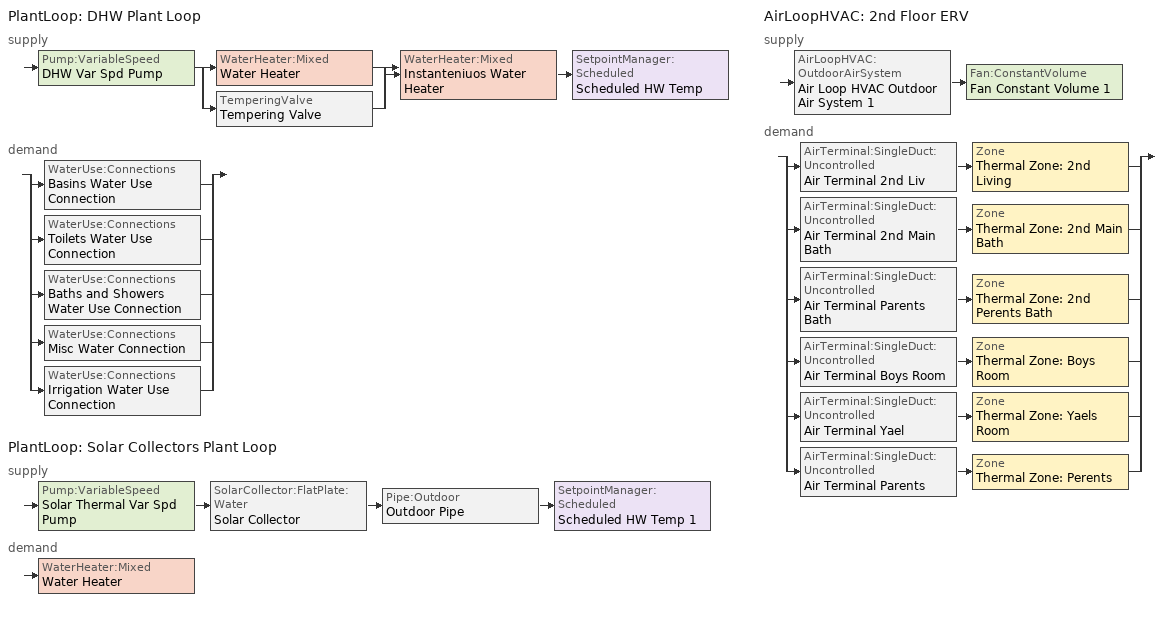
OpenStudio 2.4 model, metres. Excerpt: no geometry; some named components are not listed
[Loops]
PlantLoop 'DHW Plant Loop'
 supply: Pump:VariableSpeed 'DHW Var Spd Pump' > split
  | WaterHeater:Mixed 'Water Heater'
  | TemperingValve 'Tempering Valve'
  join > WaterHeater:Mixed 'Instanteniuos Water Heater' > SetpointManager:Scheduled 'Scheduled HW Temp'
 demand: split
  | WaterUse:Connections 'Basins Water Use Connection'
  | WaterUse:Connections 'Toilets Water Use Connection'
  | WaterUse:Connections 'Baths and Showers Water Use Connection'
  | WaterUse:Connections 'Misc Water Connection'
  | WaterUse:Connections 'Irrigation Water Use Connection'
PlantLoop 'Solar Collectors Plant Loop'
 supply: Pump:VariableSpeed 'Solar Thermal Var Spd Pump' > SolarCollector:FlatPlate:Water 'Solar Collector' > Pipe:Outdoor 'Outdoor Pipe' > SetpointManager:Scheduled 'Scheduled HW Temp 1'
 demand: WaterHeater:Mixed 'Water Heater'
AirLoopHVAC '2nd Floor ERV'
 supply: AirLoopHVAC:OutdoorAirSystem 'Air Loop HVAC Outdoor Air System 1' > Fan:ConstantVolume 'Fan Constant Volume 1'
 demand: split
  | AirTerminal:SingleDuct:Uncontrolled 'Air Terminal 2nd Liv' > Zone 'Thermal Zone: 2nd Living'
  | AirTerminal:SingleDuct:Uncontrolled 'Air Terminal 2nd Main Bath' > Zone 'Thermal Zone: 2nd Main Bath'
  | AirTerminal:SingleDuct:Uncontrolled 'Air Terminal Parents Bath' > Zone 'Thermal Zone: 2nd Perents Bath'
  | AirTerminal:SingleDuct:Uncontrolled 'Air Terminal Boys Room' > Zone 'Thermal Zone: Boys Room'
  | AirTerminal:SingleDuct:Uncontrolled 'Air Terminal Yael' > Zone 'Thermal Zone: Yaels Room'
  | AirTerminal:SingleDuct:Uncontrolled 'Air Terminal Parents' > Zone 'Thermal Zone: Perents'
[Material]
Pipe Steel: Roughness=Smooth; Thickness {m}=0.003; Conductivity {W/m-K}=45.31; Density {kg/m3}=7833; Specific Heat {J/kg-K}=500; Thermal Absorptance=0.9; Solar Absorptance=0.5; Visible Absorptance=0.5
[Construction]
Pipe Construction: Pipe Steel
[Sizing:Zone] Zone Cooling Design Supply Air Temperature Input Method=SupplyAirTemperature; Zone Cooling Design Supply Air Temperature {C}=14; Zone Cooling Design Supply Air Temperature Difference {deltaC}=11.11; Zone Heating Design Supply Air Temperature Input Method=SupplyAirTemperature; Zone Heating Design Supply Air Temperature {C}=40; Zone Heating Design Supply Air Temperature Difference {deltaC}=11.11; Zone Cooling Design Supply Air Humidity Ratio {kg-H2O/kg-air}=0.0085; Zone Heating Design Supply Air Humidity Ratio {kg-H2O/kg-air}=0.008; Cooling Design Air Flow Method=DesignDay; Heating Design Air Flow Method=DesignDay; Account for Dedicated Outdoor Air System=No; Dedicated Outdoor Air System Control Strategy=NeutralSupplyAir; Dedicated Outdoor Air Low Setpoint Temperature for Design {C}=autosize; Dedicated Outdoor Air High Setpoint Temperature for Design {C}=autosize
Thermal Zone: Perents; Thermal Zone: Base Child Room; Thermal Zone: Base Mamad; Thermal Zone: Base Utility; Thermal Zone: 2nd Perents Bath; Thermal Zone: Entrance Living; Thermal Zone: 2nd Main Bath; Thermal Zone: Yaels Room; Thermal Zone: Entrance Restroom; Thermal Zone: Base Bath; Thermal Zone: 2nd Living; Thermal Zone: Base Living; Thermal Zone: Boys Room; Thermal Zone: Kitchen
[Zone equipment]
Thermal Zone: Perents: Air Terminal Parents
Thermal Zone: 2nd Perents Bath: Air Terminal Parents Bath
Thermal Zone: 2nd Main Bath: Air Terminal 2nd Main Bath
Thermal Zone: Yaels Room: Air Terminal Yael
Thermal Zone: 2nd Living: Air Terminal 2nd Liv
Thermal Zone: Boys Room: Air Terminal Boys Room
[People:Definition]
Base Bath: Number of People Calculation Method=People; Number of People {people}=1; Fraction Radiant=0.3
[ElectricLoadCenter:Distribution]
Electric Load Center Distribution 1: Inverter=Electric Load Center Inverter Simple 1
[ElectricLoadCenter:Inverter:Simple]
Electric Load Center Inverter Simple 1: Inverter Efficiency=0.98
[PhotovoltaicPerformance:Simple] Fraction of Surface Area with Active Solar Cells=1; Conversion Efficiency Input Mode=Fixed; Value for Cell Efficiency if Fixed=0.2
Photovoltaic Performance Simple 1; Photovoltaic Performance Simple 2; Photovoltaic Performance Simple 3; Photovoltaic Performance Simple 4; Photovoltaic Performance Simple 5; Photovoltaic Performance Simple 6; Photovoltaic Performance Simple 7; Photovoltaic Performance Simple 8; Photovoltaic Performance Simple 9; Photovoltaic Performance Simple 10; Photovoltaic Performance Simple 11; Photovoltaic Performance Simple 12; Photovoltaic Performance Simple 13; Photovoltaic Performance Simple 14; Photovoltaic Performance Simple 15; Photovoltaic Performance Simple 16; Photovoltaic Performance Simple 17; Photovoltaic Performance Simple 18; Photovoltaic Performance Simple 19; Photovoltaic Performance Simple 20; Photovoltaic Performance Simple 21
[Generator:Photovoltaic]
Name | Surface | Module Performance
Generator Photovoltaic 1 | PV 19 | Photovoltaic Performance Simple 1
Generator Photovoltaic 2 | PV 10 | Photovoltaic Performance Simple 2
Generator Photovoltaic 3 | PV 18 | Photovoltaic Performance Simple 3
Generator Photovoltaic 4 | PV 11 | Photovoltaic Performance Simple 4
Generator Photovoltaic 5 | PV 21 | Photovoltaic Performance Simple 5
Generator Photovoltaic 6 | PV 5 | Photovoltaic Performance Simple 6
Generator Photovoltaic 7 | PV 1 | Photovoltaic Performance Simple 7
Generator Photovoltaic 8 | PV 6 | Photovoltaic Performance Simple 8
Generator Photovoltaic 9 | PV 8 | Photovoltaic Performance Simple 9
Generator Photovoltaic 10 | PV 14 | Photovoltaic Performance Simple 10
Generator Photovoltaic 11 | PV 4 | Photovoltaic Performance Simple 11
Generator Photovoltaic 12 | PV 3 | Photovoltaic Performance Simple 12
Generator Photovoltaic 13 | PV 13 | Photovoltaic Performance Simple 13
Generator Photovoltaic 14 | PV 17 | Photovoltaic Performance Simple 14
Generator Photovoltaic 15 | PV 9 | Photovoltaic Performance Simple 15
Generator Photovoltaic 16 | PV 7 | Photovoltaic Performance Simple 16
Generator Photovoltaic 17 | PV 15 | Photovoltaic Performance Simple 17
Generator Photovoltaic 18 | PV 2 | Photovoltaic Performance Simple 18
Generator Photovoltaic 19 | PV 12 | Photovoltaic Performance Simple 19
Generator Photovoltaic 20 | PV 16 | Photovoltaic Performance Simple 20
Generator Photovoltaic 21 | PV 20 | Photovoltaic Performance Simple 21
[WaterUse:Equipment:Definition]
Name | Peak Flow Rate {m3/s} | Target Temperature Schedule
Water Fixture Definition Bath and Shower | 0.000143 | Shower Temp
Water Fixture Definition Toilet | 0.0002 | Tap Water Temp
Water Fixture Definition Irrigation | 8.9e-005 | Tap Water Temp
Water Fixture Definition Basins | 5.9e-005 | Faucet Temp
Water Fixture Definition Dishwasher | 0.000125 | Tap Water Temp
Water Fixture Definition Cloth Washer | 0.000141 | Tap Water Temp
Water Fixture Definition Kitchen Basin | 0.0002 | Faucet Temp
Water Fixture Definition Outside hose | 0.0003 | Tap Water Temp
[WaterUse:Connections]
Name | Water Use Equipment Name 1 | Water Use Equipment Name 2 | Water Use Equipment Name 3 | Water Use Equipment Name 4 | Water Use Equipment Name 5
Toilets Water Use Connection | Main Bath Toilet | Parents Bath Toilet | Base Toilet | Entrance restroom Toilet
Baths and Showers Water Use Connection | Base Shower | Main Bath | Parent Shower
Basins Water Use Connection | Base Bath Basin | Main Bath Basin 1 | Parents Bath Basin 1 | Entrance Restroom basin | Kitchen Basin
Misc Water Connection | Cloth Washer | Dishwasher | Outside Utility Water
Irrigation Water Use Connection | Irrigation Water
[WaterUse:Equipment]
Name | Water Use Equipment Definition | Flow Rate Fraction Schedule | Space
Irrigation Water | Water Fixture Definition Irrigation | irrigation Water Demand
Outside Utility Water | Water Fixture Definition Outside hose | Not in Use for now
Base Bath Basin | Water Fixture Definition Basins | Base Bath Water Demand | Base Bath
Base Shower | Water Fixture Definition Bath and Shower | Not in Use for now | Base Bath
Entrance Restroom basin | Water Fixture Definition Basins | Restroom  Water Demand | Entrance Restroom
Kitchen Basin | Water Fixture Definition Kitchen Basin | Kitchen Basin Water Demand | Kitchen 1
Dishwasher | Water Fixture Definition Dishwasher | Dishwasher Water Demand | Kitchen 1
Main Bath Basin 1 | Water Fixture Definition Basins | Main Bath Water Demand | 2nd Main Bath
Main Bath | Water Fixture Definition Bath and Shower | Main Bath Bath Water Demand | 2nd Main Bath
Cloth Washer | Water Fixture Definition Cloth Washer | Main Cloth Washer Water Demand | 2nd Main Bath
Parents Bath Basin 1 | Water Fixture Definition Basins | Parents Bath Water Demand | 2nd Perents Bath
Parent Shower | Water Fixture Definition Bath and Shower | Parents Shower Water Demand | 2nd Perents Bath
Base Toilet | Water Fixture Definition Toilet | Base Bath Water Demand | Base Bath
Entrance restroom Toilet | Water Fixture Definition Toilet | Restroom  Water Demand | Entrance Restroom
Main Bath Toilet | Water Fixture Definition Toilet | Main Bath Water Demand | 2nd Main Bath
Parents Bath Toilet | Water Fixture Definition Toilet | Parents Bath Water Demand | 2nd Perents Bath
[PlantLoop] Glycol Concentration=0; Plant Loop Volume {m3}=Autocalculate; Load Distribution Scheme=Optimal
DHW Plant Loop; Solar Collectors Plant Loop
[Sizing:Plant] Loop Type=Heating; Design Loop Exit Temperature {C}=82; Loop Design Temperature Difference {deltaC}=11; Sizing Option=NonCoincident; Zone Timesteps in Averaging Window=1; Coincident Sizing Factor Mode=None
DHW Plant Loop; Solar Collectors Plant Loop
[SetpointManager:Scheduled] Control Variable=Temperature; Schedule=Hot Water Temperature
Scheduled HW Temp; Scheduled HW Temp 1
[WaterHeater:Mixed] Setpoint Temperature Schedule=Water Heater Setpoint Temperature; Deadband Temperature Difference {deltaC}=2; Heater Thermal Efficiency=0.8; Off Cycle Parasitic Fuel Consumption Rate {W}=20; Off Cycle Parasitic Heat Fraction to Tank=0.8; Ambient Temperature Indicator=ThermalZone; Ambient Temperature Schedule=Water Heater Ambient Temperature; Ambient Temperature Thermal Zone=Thermal Zone: Base Utility; Off Cycle Loss Coefficient to Ambient Temperature {W/K}=6; On Cycle Loss Coefficient to Ambient Temperature {W/K}=6; Use Side Effectiveness=1; Source Side Effectiveness=1; Use Side Design Flow Rate {m3/s}=autosize; Source Side Design Flow Rate {m3/s}=autosize; Indirect Water Heating Recovery Time {hr}=1.5
Name | Tank Volume {m3} | Maximum Temperature Limit {C} | Heater Control Type | Heater Maximum Capacity {W} | Heater Fuel Type | Off Cycle Parasitic Fuel Type | On Cycle Parasitic Fuel Type
Water Heater | 0.35 | 88 | Modulate | 0 | Electricity | Electricity | Electricity
Instanteniuos Water Heater | 0.006 | 82.22 | Cycle | 84500 | NaturalGas | NaturalGas | NaturalGas
[SolarCollector:FlatPlate:Water]
Solar Collector: SolarCollectorPerformance=Alternate Energy Technologies AE-32; Surface=Solar Thermal Collector; Maximum Flow Rate {m3/s}=0.001
[SolarCollectorPerformance:FlatPlate]
Alternate Energy Technologies AE-32: Gross Area {m2}=4.18; Test Fluid=Water; Test Flow Rate {m3/s}=3.88e-05; Test Correlation Type=Inlet; Coefficient 1 of Efficiency Equation=0.74; Coefficient 2 of Efficiency Equation {W/m2-K}=-4.691; Coefficient 3 of Efficiency Equation {W/m2-K2}=0; Coefficient 2 of Incident Angle Modifier=-0.1939; Coefficient 3 of Incident Angle Modifier=-0.0055
[Pump:VariableSpeed] Pump Control Type=Intermittent; Skin Loss Radiative Fraction=0.5; Design Power Sizing Method=PowerPerFlowPerPressure; Design Electric Power per Unit Flow Rate {W/(m3/s)}=348701.1; Design Shaft Power per Unit Flow Rate per Unit Head {W-s/m3-Pa}=1.28205; Design Minimum Flow Rate Fraction=0
Solar Thermal Var Spd Pump; DHW Var Spd Pump
[Pipe:Outdoor]
Outdoor Pipe: Construction=Pipe Construction; Pipe Inside Diameter {m}=0.05; Pipe Length {m}=10
[AirLoopHVAC]
2nd Floor ERV: Availability Schedule=Always On Discrete; Design Supply Air Flow Rate {m3/s}=AutoSize
[Sizing:System]
2nd Floor ERV: Type of Load to Size On=Total; Design Outdoor Air Flow Rate {m3/s}=32; Minimum System Air Flow Ratio=1; Preheat Design Temperature {C}=7; Preheat Design Humidity Ratio {kg-H2O/kg-Air}=0.008; Precool Design Temperature {C}=12.8; Precool Design Humidity Ratio {kg-H2O/kg-Air}=0.008; Central Cooling Design Supply Air Temperature {C}=12.8; Central Heating Design Supply Air Temperature {C}=40; Sizing Option=NonCoincident; 100% Outdoor Air in Cooling=Yes; 100% Outdoor Air in Heating=Yes; Central Cooling Design Supply Air Humidity Ratio {kg-H2O/kg-Air}=0.0085; Central Heating Design Supply Air Humidity Ratio {kg-H2O/kg-Air}=0.008; Cooling Design Air Flow Method=DesignDay; Cooling Design Air Flow Rate {m3/s}=0; Heating Design Air Flow Method=DesignDay; Heating Design Air Flow Rate {m3/s}=0; System Outdoor Air Method=ZoneSum; Zone Maximum Outdoor Air Fraction=1; Cooling Supply Air Flow Rate Per Floor Area {m3/s-m2}=0.00996765; Cooling Fraction of Autosized Cooling Supply Air Flow Rate=1; Cooling Supply Air Flow Rate Per Unit Cooling Capacity {m3/s-W}=3.94755e-05; Heating Supply Air Flow Rate Per Floor Area {m3/s-m2}=0.00996765; Heating Fraction of Autosized Heating Supply Air Flow Rate=1; Heating Fraction of Autosized Cooling Supply Air Flow Rate=1; Heating Supply Air Flow Rate Per Unit Heating Capacity {m3/s-W}=3.15882e-05; Cooling Design Capacity Method=CoolingDesignCapacity; Cooling Design Capacity {W}=autosize; Cooling Design Capacity Per Floor Area {W/m2}=234.7; Fraction of Autosized Cooling Design Capacity=1; Heating Design Capacity Method=HeatingDesignCapacity; Heating Design Capacity {W}=autosize; Heating Design Capacity Per Floor Area {W/m2}=157; Fraction of Autosized Heating Design Capacity=1; Central Cooling Capacity Control Method=OnOff
[Fan:ConstantVolume]
Fan Constant Volume 1: Availability Schedule=Always On Discrete; Pressure Rise {Pa}=500; Maximum Flow Rate {m3/s}=AutoSize
[Controller:OutdoorAir]
Controller Outdoor Air 1: Minimum Outdoor Air Flow Rate {m3/s}=0; Maximum Outdoor Air Flow Rate {m3/s}=Autosize; Economizer Control Type=NoEconomizer; Economizer Control Action Type=ModulateFlow; Economizer Maximum Limit Dry-Bulb Temperature {C}=28; Economizer Maximum Limit Enthalpy {J/kg}=64000; Economizer Minimum Limit Dry-Bulb Temperature {C}=-100; Lockout Type=NoLockout; Minimum Limit Type=FixedMinimum; Controller Mechanical Ventilation=Controller Mechanical Ventilation 1; High Humidity Control=No; Heat Recovery Bypass Control Type=BypassWhenWithinEconomizerLimits
[Controller:MechanicalVentilation]
Controller Mechanical Ventilation 1: Availability Schedule=Always On Discrete; System Outdoor Air Method=ZoneSum
[AirLoopHVAC:OutdoorAirSystem]
Air Loop HVAC Outdoor Air System 1: Controller=Controller Outdoor Air 1
[AirTerminal:SingleDuct:Uncontrolled] Availability Schedule=Always On Discrete; Maximum Air Flow Rate {m3/s}=AutoSize
Air Terminal 2nd Liv; Air Terminal 2nd Main Bath; Air Terminal Parents Bath; Air Terminal Boys Room; Air Terminal Yael; Air Terminal Parents
[HeatExchanger:AirToAir:SensibleAndLatent]
ERV HX: Availability Schedule=Always On Discrete 1; Nominal Supply Air Flow Rate {m3/s}=2.22045e-16; Sensible Effectiveness at 100% Heating Air Flow=0.76; Latent Effectiveness at 100% Heating Air Flow=0.68; Sensible Effectiveness at 75% Heating Air Flow=0.81; Latent Effectiveness at 75% Heating Air Flow=0.73; Sensible Effectiveness at 100% Cooling Air Flow=0.76; Latent Effectiveness at 100% Cooling Air Flow=0.68; Sensible Effectiveness at 75% Cooling Air Flow=0.81; Latent Effectiveness at 75% Cooling Air Flow=0.73; Nominal Electric Power {W}=0; Supply Air Outlet Temperature Control=No; Heat Exchanger Type=Plate; Frost Control Type=None; Threshold Temperature {C}=1.7; Economizer Lockout=Yes
[Schedule:Constant] Value=1
Always On Discrete 1; Always On Discrete
[Schedule:Ruleset]
Name | Default Day Schedule | Summer Design Day Schedule | Winter Design Day Schedule
Not in Use for now | Schedule Day 23
Shower Temp | Schedule Day 30
Faucet Temp | Schedule Day 31
Tap Water Temp | Schedule Day 32
Dishwasher Water Demand | DWDO Default | DWDO Summer DDY | DWDO Winter DDY
Restroom  Water Demand | RWDO Default | RWDO Summer DDY | RWDO Winter DDY
Base Bath Water Demand | BBWDO Default | BBWDO Summer DDY | BBWDO Winter DDY
Parents Bath Water Demand | PBWDO Default | PBWDO Summer DDY | PBWDO Winter DDY
Parents Shower Water Demand | PSWDO Default | PSWDO Summer DDY | PSWDO Winter DDY
Main Bath Water Demand | MBWDO Default | MBWDO Summer DDY | MBWDO Winter DDY
Main Bath Bath Water Demand | MBBWDO Default | MBBWDO Summer DDY | MBBWDO Winter DDY
Kitchen Basin Water Demand | KBWDO Default 1 | KBWDO Summer DDY 1 | KBWDO Winter DDY 1
Main Cloth Washer Water Demand | Schedule Day 33 | Schedule Day 34 | Schedule Day 35
irrigation Water Demand | Schedule Day 41
Water Heater Ambient Temperature | Water Heater Ambient Temperature Default
Hot Water Temperature | Hot Water Temperature Default | Hot Water Temperature Summer Design Day | Hot Water Temperature Winter Design Day
Water Heater Setpoint Temperature | Water Heater Setpoint Temperature Default
[Schedule:Day]
Schedule Day 23; DWDO Winter DDY; Vacance Day Usg 39; Vacance Day Usg 40; BBWDO Default; Vacance Day Usg 41; BBWDO Saturday; BBWDO Friday in our house; BBWDO Saturday 1; BBWDO Saturday 2; BBWDO Saturday 3; BBWDO Saturday 4; BBWDO Saturday 5; BBWDO Saturday 6; BBWDO Saturday 7; BBWDO Saturday 8; BBWDO Saturday 9; Vacance Day Usg 42; Vacance Day Usg 43; Vacance Day Usg 44; MBBWDO Default; MBBWDO Winter DDY; Vacance Day Usg 45; MBBWDO Friday in our house; Vacance Day Usg 46; Schedule Day 33; Schedule Day 35; Schedule Day 40; Schedule Day 41: 24, 0, 0
Schedule Day 30: 24, 0, 38
Schedule Day 31: 24, 0, 27
Schedule Day 32: 24, 0, 15
DWDO Default: 20, 55, 0, 20, 56, 1, 24, 0, 0
DWDO Summer DDY; DWDO Saturday; DWDO Thersday; DWDO Tuesday; DWDO Monday; DWDO Sunday and Wendsday; DWDO Saturday 1; DWDO Saturday 2; DWDO Saturday 3; DWDO Saturday 4; DWDO Saturday 5; DWDO Saturday 6; DWDO Saturday 7; DWDO Saturday 8; DWDO Saturday 9: 20, 15, 0, 20, 16, 1, 20, 55, 0, 20, 56, 1, 24, 0, 0
DWDO Friday in our house: 16, 15, 0, 16, 16, 1, 16, 55, 0, 16, 56, 1, 17, 45, 0, 17, 46, 1, 18, 25, 0, 18, 26, 1, 24, 0, 0
RWDO Default; RWDO Summer DDY; RWDO Friday in our house; RWDO Thersday; RWDO Monday: 13, 29, 0, 13, 30, 1, 16, 44, 0, 16, 45, 1, 20, 14, 0, 20, 15, 1, 24, 0, 0
RWDO Winter DDY; RWDO Saturday; RWDO Tuesday; RWDO Sunday and Wendsday; RWDO Saturday 1; RWDO Saturday 2; RWDO Saturday 3; RWDO Saturday 4; RWDO Saturday 5; RWDO Saturday 6; RWDO Saturday 7; RWDO Saturday 8; RWDO Saturday 9: 13, 29, 0, 13, 30, 1, 16, 44, 0, 16, 45, 1, 24, 0, 0
BBWDO Summer DDY; BBWDO Tuesday: 9, 44, 0, 9, 45, 1, 18, 44, 0, 18, 45, 1, 24, 0, 0
BBWDO Winter DDY; BBWDO Thersday; BBWDO Sunday and Wendsday: 9, 44, 0, 9, 45, 1, 16, 59, 0, 17, 0, 1, 24, 0, 0
BBWDO Monday: 16, 59, 0, 17, 0, 1, 24, 0, 0
PBWDO Default; PBWDO Winter DDY; PBWDO Friday in our house: 6, 44, 0, 6, 45, 1, 7, 0, 0, 7, 1, 1, 20, 14, 0, 20, 15, 1, 20, 30, 0, 20, 31, 1, 24, 0, 0
PBWDO Summer DDY; PBWDO Saturday; PBWDO Saturday 1; PBWDO Saturday 2; PBWDO Saturday 3; PBWDO Saturday 4; PBWDO Saturday 5; PBWDO Saturday 6; PBWDO Saturday 7; PBWDO Saturday 8; PBWDO Saturday 9: 8, 59, 0, 9, 0, 1, 9, 15, 0, 9, 16, 1, 21, 14, 0, 21, 15, 1, 21, 30, 0, 21, 31, 1, 24, 0, 0
PBWDO Thersday; PBWDO Monday; PBWDO Sunday and Wendsday: 6, 44, 0, 6, 45, 1, 7, 0, 0, 7, 1, 1, 21, 14, 0, 21, 15, 1, 21, 30, 0, 21, 31, 1, 24, 0, 0
PBWDO Tuesday: 2, 15, 0, 2, 16, 1, 6, 44, 0, 6, 45, 1, 7, 0, 0, 7, 1, 1, 21, 14, 0, 21, 15, 1, 21, 30, 0, 21, 31, 1, 24, 0, 0
PSWDO Default; PSWDO Winter DDY; PSWDO Friday in our house: 20, 8, 0, 20, 15, 1, 20, 20, 0, 20, 27, 1, 24, 0, 0
PSWDO Summer DDY; PSWDO Saturday; PSWDO Thersday; PSWDO Sunday and Wendsday; PSWDO Saturday 1; PSWDO Saturday 2; PSWDO Saturday 3; PSWDO Saturday 4; PSWDO Saturday 5; PSWDO Saturday 6; PSWDO Saturday 7; PSWDO Saturday 8; PSWDO Saturday 9: 21, 8, 0, 21, 15, 1, 21, 20, 0, 21, 27, 1, 24, 0, 0
PSWDO Tuesday: 2, 15, 0, 2, 22, 1, 21, 8, 0, 21, 15, 1, 21, 20, 0, 21, 27, 1, 24, 0, 0
PSWDO Monday: 21, 15, 0, 21, 20, 1, 24, 0, 0
MBWDO Default; MBWDO Winter DDY; MBWDO Friday in our house: 6, 44, 0, 6, 45, 1, 7, 0, 0, 7, 1, 1, 7, 14, 0, 7, 15, 1, 24, 0, 0
MBWDO Summer DDY: 6, 44, 0, 6, 45, 1, 7, 0, 0, 7, 1, 1, 7, 14, 0, 7, 15, 1, 16, 30, 0, 16, 31, 1, 18, 59, 0, 19, 0, 1, 19, 15, 0, 19, 16, 1, 19, 30, 0, 19, 31, 1, 24, 0, 0
MBWDO Saturday; MBWDO Saturday 1; MBWDO Saturday 2; MBWDO Saturday 3; MBWDO Saturday 4; MBWDO Saturday 5; MBWDO Saturday 6; MBWDO Saturday 7; MBWDO Saturday 8; MBWDO Saturday 9: 16, 30, 0, 16, 31, 1, 18, 59, 0, 19, 0, 1, 19, 15, 0, 19, 16, 1, 19, 30, 0, 19, 31, 1, 24, 0, 0
MBWDO Thersday; MBWDO Tuesday; MBWDO Monday; MBWDO Sunday and Wendsday: 6, 44, 0, 6, 45, 1, 7, 0, 0, 7, 1, 1, 7, 14, 0, 7, 15, 1, 14, 30, 0, 14, 31, 1, 16, 30, 0, 16, 31, 1, 18, 59, 0, 19, 0, 1, 19, 15, 0, 19, 16, 1, 19, 30, 0, 19, 31, 1, 24, 0, 0
MBBWDO Summer DDY; MBBWDO Saturday; MBBWDO Thersday; MBBWDO Tuesday; MBBWDO Monday; MBBWDO Sunday and Wendsday; MBBWDO Saturday 1; MBBWDO Saturday 2; MBBWDO Saturday 3; MBBWDO Saturday 4; MBBWDO Saturday 5; MBBWDO Saturday 6; MBBWDO Saturday 7; MBBWDO Saturday 8; MBBWDO Saturday 9: 19, 0, 0, 19, 7, 1, 19, 15, 0, 19, 22, 1, 19, 30, 0, 19, 37, 1, 24, 0, 0
KBWDO Default 1; KBWDO Friday in our house 1: 7, 15, 0, 7, 16, 1, 12, 15, 0, 12, 16, 1, 17, 0, 0, 17, 1, 1, 24, 0, 0
KBWDO Summer DDY 1: 10, 45, 0, 10, 46, 1, 16, 30, 0, 16, 31, 1, 19, 0, 0, 19, 1, 1, 24, 0, 0
KBWDO Winter DDY 1: 7, 15, 0, 7, 16, 1, 10, 45, 0, 10, 46, 1, 24, 0, 0
KBWDO Saturday 10; KBWDO Saturday 11; KBWDO Saturday 12; KBWDO Saturday 13; KBWDO Saturday 14; KBWDO Saturday 15; KBWDO Saturday 16; KBWDO Saturday 17; KBWDO Saturday 18; KBWDO Saturday 19: 9, 30, 0, 9, 31, 1, 16, 30, 0, 16, 31, 1, 19, 0, 0, 19, 1, 1, 24, 0, 0
KBWDO Thersday 1; KBWDO Tuesday 1; KBWDO Sunday and Wendsday 1: 7, 15, 0, 7, 16, 1, 12, 15, 0, 12, 16, 1, 16, 30, 0, 16, 31, 1, 19, 0, 0, 19, 1, 1, 24, 0, 0
KBWDO Monday 1: 7, 15, 0, 7, 16, 1, 13, 30, 0, 13, 31, 1, 16, 30, 0, 16, 31, 1, 19, 0, 0, 19, 1, 1, 24, 0, 0
Schedule Day 34: 9, 0, 0, 9, 3, 0.991482, 10, 4, 0, 10, 7, 1, 10, 16, 0, 10, 19, 1, 11, 36, 0, 11, 38, 1, 11, 39, 1, 11, 44, 0, 11, 47, 1, 13, 0, 0, 13, 3, 1, 13, 12, 0, 13, 15, 1, 14, 28, 0, 14, 31, 1, 15, 0, 0, 15, 3, 1, 16, 52, 0, 16, 55, 1, 17, 0, 0, 24, 0, 0
Schedule Day 36: 16, 0, 0, 16, 3, 1, 17, 52, 0, 17, 55, 1, 18, 15, 0, 18, 18, 1, 20, 8, 0, 20, 11, 1, 21, 0, 0, 21, 3, 0.998092, 22, 52, 0, 22, 55, 1, 24, 0, 0
Schedule Day 43; Schedule Day 49: 5, 0, 0, 5, 20, 1, 19, 50, 0, 20, 10, 1, 24, 0, 0
Schedule Day 45: 5, 0, 0, 5, 25, 1, 19, 50, 0, 20, 15, 1, 24, 0, 0
Schedule Day 47: 5, 0, 0, 5, 22, 1, 19, 50, 0, 20, 12, 1, 24, 0, 0
Water Heater Ambient Temperature Default: 24, 0, 22
Hot Water Temperature Default; Water Heater Setpoint Temperature Default: 24, 0, 60
Hot Water Temperature Summer Design Day; Hot Water Temperature Winter Design Day: 24, 0, 67
[Schedule:Rule]
Name | Schedule Ruleset | Rule Order | Day Schedule | Apply Sunday | Apply Monday | Apply Tuesday | Apply Wednesday | Apply Thursday | Apply Friday | Apply Saturday | Date Specification Type | Start Month | Start Day | End Month | End Day
ELO Vacance 53 | Dishwasher Water Demand | 0 | Vacance Day Usg 39 | Yes | Yes | Yes | Yes | Yes | Yes | Yes | DateRange | 8 | 20 | 8 | 27
DWD Rule Saturday | Dishwasher Water Demand | 1 | DWDO Saturday |  |  |  |  |  |  | Yes
DWD Rule Friday in our house | Dishwasher Water Demand | 2 | DWDO Friday in our house |  |  |  |  |  | Yes |  | DateRange | 3 | 13 | 3 | 13
DWD Rule Thersday | Dishwasher Water Demand | 3 | DWDO Thersday |  |  |  |  | Yes | No
DWD Rule Tuesday | Dishwasher Water Demand | 4 | DWDO Tuesday |  |  | Yes |  | No
DWD Rule Monday | Dishwasher Water Demand | 5 | DWDO Monday |  | Yes | No
DWD Rule Sunday and Wendsday | Dishwasher Water Demand | 6 | DWDO Sunday and Wendsday | Yes |  |  | Yes |  |  | No
DWD Rule Saturday 1 | Dishwasher Water Demand | 7 | DWDO Saturday 1 |  |  |  |  |  |  | Yes
DWD Rule Summer DDY | Dishwasher Water Demand | 8 | DWDO Saturday 2 |  |  |  |  |  | Yes |  | DateRange | 3 | 27 | 3 | 27
DWD Rule Winter DDY | Dishwasher Water Demand | 9 | DWDO Saturday 3 |  |  |  |  |  | Yes |  | DateRange | 4 | 10 | 4 | 10
DWD Rule Friday in our house3 | Dishwasher Water Demand | 10 | DWDO Saturday 4 |  |  |  |  |  | Yes |  | DateRange | 4 | 24 | 4 | 24
DWD Rule Friday in our house4 | Dishwasher Water Demand | 11 | DWDO Saturday 5 |  |  |  |  |  | Yes |  | DateRange | 5 | 8 | 5 | 8
DWD Rule Friday in our house5 | Dishwasher Water Demand | 12 | DWDO Saturday 6 |  |  |  |  |  | Yes |  | DateRange | 5 | 22 | 5 | 22
DWD Rule Friday in our house6 | Dishwasher Water Demand | 13 | DWDO Saturday 7 |  |  |  |  |  | Yes |  | DateRange | 6 | 12 | 6 | 12
DWD Rule Friday in our house7 | Dishwasher Water Demand | 14 | DWDO Saturday 8 |  |  |  |  |  | Yes |  | DateRange | 10 | 2 | 10 | 2
DWD Rule Friday in our house8 | Dishwasher Water Demand | 15 | DWDO Saturday 9 |  |  |  |  |  | Yes |  | DateRange | 10 | 16 | 10 | 16
ELO Vacance 54 | Restroom  Water Demand | 0 | Vacance Day Usg 40 | Yes | Yes | Yes | Yes | Yes | Yes | Yes | DateRange | 8 | 20 | 8 | 27
RWD Rule Saturday | Restroom  Water Demand | 1 | RWDO Saturday |  |  |  |  |  |  | Yes
RWD Rule Friday in our house | Restroom  Water Demand | 2 | RWDO Friday in our house |  |  |  |  |  | Yes |  | DateRange | 3 | 13 | 3 | 13
RWD Rule Thersday | Restroom  Water Demand | 3 | RWDO Thersday |  |  |  |  | Yes | No
RWD Rule Tuesday | Restroom  Water Demand | 4 | RWDO Tuesday |  |  | Yes |  | No
RWD Rule Monday | Restroom  Water Demand | 5 | RWDO Monday |  | Yes | No
RWD Rule Sunday and Wendsday | Restroom  Water Demand | 6 | RWDO Sunday and Wendsday | Yes |  |  | Yes |  |  | No
RWD Rule Saturday 1 | Restroom  Water Demand | 7 | RWDO Saturday 1 |  |  |  |  |  |  | Yes
RWD Rule Summer DDY | Restroom  Water Demand | 8 | RWDO Saturday 2 |  |  |  |  |  | Yes |  | DateRange | 3 | 27 | 3 | 27
RWD Rule Winter DDY | Restroom  Water Demand | 9 | RWDO Saturday 3 |  |  |  |  |  | Yes |  | DateRange | 4 | 10 | 4 | 10
RWD Rule Friday in our house3 | Restroom  Water Demand | 10 | RWDO Saturday 4 |  |  |  |  |  | Yes |  | DateRange | 4 | 24 | 4 | 24
RWD Rule Friday in our house4 | Restroom  Water Demand | 11 | RWDO Saturday 5 |  |  |  |  |  | Yes |  | DateRange | 5 | 8 | 5 | 8
RWD Rule Friday in our house5 | Restroom  Water Demand | 12 | RWDO Saturday 6 |  |  |  |  |  | Yes |  | DateRange | 5 | 22 | 5 | 22
RWD Rule Friday in our house6 | Restroom  Water Demand | 13 | RWDO Saturday 7 |  |  |  |  |  | Yes |  | DateRange | 6 | 12 | 6 | 12
RWD Rule Friday in our house7 | Restroom  Water Demand | 14 | RWDO Saturday 8 |  |  |  |  |  | Yes |  | DateRange | 10 | 2 | 10 | 2
RWD Rule Friday in our house8 | Restroom  Water Demand | 15 | RWDO Saturday 9 |  |  |  |  |  | Yes |  | DateRange | 10 | 16 | 10 | 16
ELO Vacance 55 | Base Bath Water Demand | 0 | Vacance Day Usg 41 | Yes | Yes | Yes | Yes | Yes | Yes | Yes | DateRange | 8 | 20 | 8 | 27
BBWD Rule Saturday | Base Bath Water Demand | 1 | BBWDO Saturday |  |  |  |  |  |  | Yes
BBWD Rule Friday in our house | Base Bath Water Demand | 2 | BBWDO Friday in our house |  |  |  |  |  | Yes |  | DateRange | 3 | 13 | 3 | 13
BBWD Rule Thersday | Base Bath Water Demand | 3 | BBWDO Thersday |  |  |  |  | Yes | No
BBWD Rule Tuesday | Base Bath Water Demand | 4 | BBWDO Tuesday |  |  | Yes |  | No
BBWD Rule Monday | Base Bath Water Demand | 5 | BBWDO Monday |  | Yes | No
BBWD Rule Sunday and Wendsday | Base Bath Water Demand | 6 | BBWDO Sunday and Wendsday | Yes |  |  | Yes |  |  | No
BBWD Rule Saturday 1 | Base Bath Water Demand | 7 | BBWDO Saturday 1 |  |  |  |  |  |  | Yes
BBWD Rule Summer DDY | Base Bath Water Demand | 8 | BBWDO Saturday 2 |  |  |  |  |  | Yes |  | DateRange | 3 | 27 | 3 | 27
BBWD Rule Winter DDY | Base Bath Water Demand | 9 | BBWDO Saturday 3 |  |  |  |  |  | Yes |  | DateRange | 4 | 10 | 4 | 10
BBWD Rule Friday in our house3 | Base Bath Water Demand | 10 | BBWDO Saturday 4 |  |  |  |  |  | Yes |  | DateRange | 4 | 24 | 4 | 24
BBWD Rule Friday in our house4 | Base Bath Water Demand | 11 | BBWDO Saturday 5 |  |  |  |  |  | Yes |  | DateRange | 5 | 8 | 5 | 8
BBWD Rule Friday in our house5 | Base Bath Water Demand | 12 | BBWDO Saturday 6 |  |  |  |  |  | Yes |  | DateRange | 5 | 22 | 5 | 22
BBWD Rule Friday in our house6 | Base Bath Water Demand | 13 | BBWDO Saturday 7 |  |  |  |  |  | Yes |  | DateRange | 6 | 12 | 6 | 12
BBWD Rule Friday in our house7 | Base Bath Water Demand | 14 | BBWDO Saturday 8 |  |  |  |  |  | Yes |  | DateRange | 10 | 2 | 10 | 2
BBWD Rule Friday in our house8 | Base Bath Water Demand | 15 | BBWDO Saturday 9 |  |  |  |  |  | Yes |  | DateRange | 10 | 16 | 10 | 16
ELO Vacance 56 | Parents Bath Water Demand | 0 | Vacance Day Usg 42 | Yes | Yes | Yes | Yes | Yes | Yes | Yes | DateRange | 8 | 20 | 8 | 27
PBWD Rule Saturday | Parents Bath Water Demand | 1 | PBWDO Saturday |  |  |  |  |  |  | Yes
PBWD Rule Friday in our house | Parents Bath Water Demand | 2 | PBWDO Friday in our house |  |  |  |  |  | Yes |  | DateRange | 3 | 13 | 3 | 13
PBWD Rule Thersday | Parents Bath Water Demand | 3 | PBWDO Thersday |  |  |  |  | Yes | No
PBWD Rule Tuesday | Parents Bath Water Demand | 4 | PBWDO Tuesday |  |  | Yes |  | No
PBWD Rule Monday | Parents Bath Water Demand | 5 | PBWDO Monday |  | Yes | No
PBWD Rule Sunday and Wendsday | Parents Bath Water Demand | 6 | PBWDO Sunday and Wendsday | Yes |  |  | Yes |  |  | No
PBWD Rule Saturday 1 | Parents Bath Water Demand | 7 | PBWDO Saturday 1 |  |  |  |  |  |  | Yes
PBWD Rule Summer DDY | Parents Bath Water Demand | 8 | PBWDO Saturday 2 |  |  |  |  |  | Yes |  | DateRange | 3 | 27 | 3 | 27
PBWD Rule Winter DDY | Parents Bath Water Demand | 9 | PBWDO Saturday 3 |  |  |  |  |  | Yes |  | DateRange | 4 | 10 | 4 | 10
PBWD Rule Friday in our house3 | Parents Bath Water Demand | 10 | PBWDO Saturday 4 |  |  |  |  |  | Yes |  | DateRange | 4 | 24 | 4 | 24
PBWD Rule Friday in our house4 | Parents Bath Water Demand | 11 | PBWDO Saturday 5 |  |  |  |  |  | Yes |  | DateRange | 5 | 8 | 5 | 8
PBWD Rule Friday in our house5 | Parents Bath Water Demand | 12 | PBWDO Saturday 6 |  |  |  |  |  | Yes |  | DateRange | 5 | 22 | 5 | 22
PBWD Rule Friday in our house6 | Parents Bath Water Demand | 13 | PBWDO Saturday 7 |  |  |  |  |  | Yes |  | DateRange | 6 | 12 | 6 | 12
PBWD Rule Friday in our house7 | Parents Bath Water Demand | 14 | PBWDO Saturday 8 |  |  |  |  |  | Yes |  | DateRange | 10 | 2 | 10 | 2
PBWD Rule Friday in our house8 | Parents Bath Water Demand | 15 | PBWDO Saturday 9 |  |  |  |  |  | Yes |  | DateRange | 10 | 16 | 10 | 16
ELO Vacance 57 | Parents Shower Water Demand | 0 | Vacance Day Usg 43 | Yes | Yes | Yes | Yes | Yes | Yes | Yes | DateRange | 8 | 20 | 8 | 27
PSWD Rule Saturday | Parents Shower Water Demand | 1 | PSWDO Saturday |  |  |  |  |  |  | Yes
PSWD Rule Friday in our house | Parents Shower Water Demand | 2 | PSWDO Friday in our house |  |  |  |  |  | Yes |  | DateRange | 3 | 13 | 3 | 13
PSWD Rule Thersday | Parents Shower Water Demand | 3 | PSWDO Thersday |  |  |  |  | Yes | No
PSWD Rule Tuesday | Parents Shower Water Demand | 4 | PSWDO Tuesday |  |  | Yes |  | No
PSWD Rule Monday | Parents Shower Water Demand | 5 | PSWDO Monday |  | Yes | No
PSWD Rule Sunday and Wendsday | Parents Shower Water Demand | 6 | PSWDO Sunday and Wendsday | Yes |  |  | Yes |  |  | No
PSWD Rule Saturday 1 | Parents Shower Water Demand | 7 | PSWDO Saturday 1 |  |  |  |  |  |  | Yes
PSWD Rule Summer DDY | Parents Shower Water Demand | 8 | PSWDO Saturday 2 |  |  |  |  |  | Yes |  | DateRange | 3 | 27 | 3 | 27
PSWD Rule Winter DDY | Parents Shower Water Demand | 9 | PSWDO Saturday 3 |  |  |  |  |  | Yes |  | DateRange | 4 | 10 | 4 | 10
PSWD Rule Friday in our house3 | Parents Shower Water Demand | 10 | PSWDO Saturday 4 |  |  |  |  |  | Yes |  | DateRange | 4 | 24 | 4 | 24
PSWD Rule Friday in our house4 | Parents Shower Water Demand | 11 | PSWDO Saturday 5 |  |  |  |  |  | Yes |  | DateRange | 5 | 8 | 5 | 8
PSWD Rule Friday in our house5 | Parents Shower Water Demand | 12 | PSWDO Saturday 6 |  |  |  |  |  | Yes |  | DateRange | 5 | 22 | 5 | 22
PSWD Rule Friday in our house6 | Parents Shower Water Demand | 13 | PSWDO Saturday 7 |  |  |  |  |  | Yes |  | DateRange | 6 | 12 | 6 | 12
PSWD Rule Friday in our house7 | Parents Shower Water Demand | 14 | PSWDO Saturday 8 |  |  |  |  |  | Yes |  | DateRange | 10 | 2 | 10 | 2
PSWD Rule Friday in our house8 | Parents Shower Water Demand | 15 | PSWDO Saturday 9 |  |  |  |  |  | Yes |  | DateRange | 10 | 16 | 10 | 16
ELO Vacance 58 | Main Bath Water Demand | 0 | Vacance Day Usg 44 | Yes | Yes | Yes | Yes | Yes | Yes | Yes | DateRange | 8 | 20 | 8 | 27
MBWD Rule Saturday | Main Bath Water Demand | 1 | MBWDO Saturday |  |  |  |  |  |  | Yes
MBWD Rule Friday in our house | Main Bath Water Demand | 2 | MBWDO Friday in our house |  |  |  |  |  | Yes |  | DateRange | 3 | 13 | 3 | 13
MBWD Rule Thersday | Main Bath Water Demand | 3 | MBWDO Thersday |  |  |  |  | Yes | No
MBWD Rule Tuesday | Main Bath Water Demand | 4 | MBWDO Tuesday |  |  | Yes |  | No
MBWD Rule Monday | Main Bath Water Demand | 5 | MBWDO Monday |  | Yes | No
MBWD Rule Sunday and Wendsday | Main Bath Water Demand | 6 | MBWDO Sunday and Wendsday | Yes |  |  | Yes |  |  | No
MBWD Rule Saturday 1 | Main Bath Water Demand | 7 | MBWDO Saturday 1 |  |  |  |  |  |  | Yes
MBWD Rule Summer DDY | Main Bath Water Demand | 8 | MBWDO Saturday 2 |  |  |  |  |  | Yes |  | DateRange | 3 | 27 | 3 | 27
MBWD Rule Winter DDY | Main Bath Water Demand | 9 | MBWDO Saturday 3 |  |  |  |  |  | Yes |  | DateRange | 4 | 10 | 4 | 10
MBWD Rule Friday in our house3 | Main Bath Water Demand | 10 | MBWDO Saturday 4 |  |  |  |  |  | Yes |  | DateRange | 4 | 24 | 4 | 24
MBWD Rule Friday in our house4 | Main Bath Water Demand | 11 | MBWDO Saturday 5 |  |  |  |  |  | Yes |  | DateRange | 5 | 8 | 5 | 8
MBWD Rule Friday in our house5 | Main Bath Water Demand | 12 | MBWDO Saturday 6 |  |  |  |  |  | Yes |  | DateRange | 5 | 22 | 5 | 22
MBWD Rule Friday in our house6 | Main Bath Water Demand | 13 | MBWDO Saturday 7 |  |  |  |  |  | Yes |  | DateRange | 6 | 12 | 6 | 12
MBWD Rule Friday in our house7 | Main Bath Water Demand | 14 | MBWDO Saturday 8 |  |  |  |  |  | Yes |  | DateRange | 10 | 2 | 10 | 2
MBWD Rule Friday in our house8 | Main Bath Water Demand | 15 | MBWDO Saturday 9 |  |  |  |  |  | Yes |  | DateRange | 10 | 16 | 10 | 16
ELO Vacance 59 | Main Bath Bath Water Demand | 0 | Vacance Day Usg 45 | Yes | Yes | Yes | Yes | Yes | Yes | Yes | DateRange | 8 | 20 | 8 | 27
MBBWD Rule Saturday | Main Bath Bath Water Demand | 1 | MBBWDO Saturday |  |  |  |  |  |  | Yes
MBBWD Rule Friday in our house | Main Bath Bath Water Demand | 2 | MBBWDO Friday in our house |  |  |  |  |  | Yes |  | DateRange | 3 | 13 | 3 | 13
MBBWD Rule Thersday | Main Bath Bath Water Demand | 3 | MBBWDO Thersday |  |  |  |  | Yes | No
MBBWD Rule Tuesday | Main Bath Bath Water Demand | 4 | MBBWDO Tuesday |  |  | Yes |  | No
MBBWD Rule Monday | Main Bath Bath Water Demand | 5 | MBBWDO Monday |  | Yes | No
MBBWD Rule Sunday and Wendsday | Main Bath Bath Water Demand | 6 | MBBWDO Sunday and Wendsday | Yes |  |  | Yes |  |  | No
MBBWD Rule Saturday 1 | Main Bath Bath Water Demand | 7 | MBBWDO Saturday 1 |  |  |  |  |  |  | Yes
MBBWD Rule Summer DDY | Main Bath Bath Water Demand | 8 | MBBWDO Saturday 2 |  |  |  |  |  | Yes |  | DateRange | 3 | 27 | 3 | 27
MBBWD Rule Winter DDY | Main Bath Bath Water Demand | 9 | MBBWDO Saturday 3 |  |  |  |  |  | Yes |  | DateRange | 4 | 10 | 4 | 10
MBBWD Rule Friday in our house3 | Main Bath Bath Water Demand | 10 | MBBWDO Saturday 4 |  |  |  |  |  | Yes |  | DateRange | 4 | 24 | 4 | 24
MBBWD Rule Friday in our house4 | Main Bath Bath Water Demand | 11 | MBBWDO Saturday 5 |  |  |  |  |  | Yes |  | DateRange | 5 | 8 | 5 | 8
MBBWD Rule Friday in our house5 | Main Bath Bath Water Demand | 12 | MBBWDO Saturday 6 |  |  |  |  |  | Yes |  | DateRange | 5 | 22 | 5 | 22
MBBWD Rule Friday in our house6 | Main Bath Bath Water Demand | 13 | MBBWDO Saturday 7 |  |  |  |  |  | Yes |  | DateRange | 6 | 12 | 6 | 12
MBBWD Rule Friday in our house7 | Main Bath Bath Water Demand | 14 | MBBWDO Saturday 8 |  |  |  |  |  | Yes |  | DateRange | 10 | 2 | 10 | 2
MBBWD Rule Friday in our house8 | Main Bath Bath Water Demand | 15 | MBBWDO Saturday 9 |  |  |  |  |  | Yes |  | DateRange | 10 | 16 | 10 | 16
ELO Vacance 60 | Kitchen Basin Water Demand | 0 | Vacance Day Usg 46 | Yes | Yes | Yes | Yes | Yes | Yes | Yes | DateRange | 8 | 20 | 8 | 27
KBWD Rule Saturday 2 | Kitchen Basin Water Demand | 1 | KBWDO Saturday 10 |  |  |  |  |  |  | Yes
KBWD Rule Friday in our house 1 | Kitchen Basin Water Demand | 2 | KBWDO Friday in our house 1 |  |  |  |  |  | Yes |  | DateRange | 3 | 13 | 3 | 13
KBWD Rule Thersday 1 | Kitchen Basin Water Demand | 3 | KBWDO Thersday 1 |  |  |  |  | Yes | No
KBWD Rule Tuesday 1 | Kitchen Basin Water Demand | 4 | KBWDO Tuesday 1 |  |  | Yes |  | No
KBWD Rule Monday 1 | Kitchen Basin Water Demand | 5 | KBWDO Monday 1 |  | Yes | No
KBWD Rule Sunday and Wendsday 1 | Kitchen Basin Water Demand | 6 | KBWDO Sunday and Wendsday 1 | Yes |  |  | Yes |  |  | No
KBWD Rule Saturday 3 | Kitchen Basin Water Demand | 7 | KBWDO Saturday 11 |  |  |  |  |  |  | Yes
KBWD Rule Summer DDY 1 | Kitchen Basin Water Demand | 8 | KBWDO Saturday 12 |  |  |  |  |  | Yes |  | DateRange | 3 | 27 | 3 | 27
KBWD Rule Winter DDY 1 | Kitchen Basin Water Demand | 9 | KBWDO Saturday 13 |  |  |  |  |  | Yes |  | DateRange | 4 | 10 | 4 | 10
KBWD Rule Friday in our house3 1 | Kitchen Basin Water Demand | 10 | KBWDO Saturday 14 |  |  |  |  |  | Yes |  | DateRange | 4 | 24 | 4 | 24
KBWD Rule Friday in our house4 1 | Kitchen Basin Water Demand | 11 | KBWDO Saturday 15 |  |  |  |  |  | Yes |  | DateRange | 5 | 8 | 5 | 8
KBWD Rule Friday in our house5 1 | Kitchen Basin Water Demand | 12 | KBWDO Saturday 16 |  |  |  |  |  | Yes |  | DateRange | 5 | 22 | 5 | 22
KBWD Rule Friday in our house6 1 | Kitchen Basin Water Demand | 13 | KBWDO Saturday 17 |  |  |  |  |  | Yes |  | DateRange | 6 | 12 | 6 | 12
KBWD Rule Friday in our house7 1 | Kitchen Basin Water Demand | 14 | KBWDO Saturday 18 |  |  |  |  |  | Yes |  | DateRange | 10 | 2 | 10 | 2
KBWD Rule Friday in our house8 1 | Kitchen Basin Water Demand | 15 | KBWDO Saturday 19 |  |  |  |  |  | Yes |  | DateRange | 10 | 16 | 10 | 16
Schedule Rule 5 | Main Cloth Washer Water Demand | 1 | Schedule Day 36 |  |  |  | Yes | Yes
Vacance | Main Cloth Washer Water Demand | 0 | Schedule Day 40 | Yes | Yes | Yes | Yes | Yes | Yes | Yes | DateRange | 8 | 20 | 8 | 28
Schedule Rule 6 | irrigation Water Demand | 3 | Schedule Day 43 | Yes | Yes | Yes | Yes | Yes | Yes | Yes | DateRange | 4 | 1 | 5 | 31
Schedule Rule 7 | irrigation Water Demand | 2 | Schedule Day 45 | Yes | Yes | Yes | Yes | Yes | Yes | Yes | DateRange | 6 | 1 | 7 | 31
Schedule Rule 8 | irrigation Water Demand | 1 | Schedule Day 47 | Yes | Yes | Yes | Yes | Yes | Yes | Yes | DateRange | 8 | 1 | 8 | 31
Schedule Rule 9 | irrigation Water Demand | 0 | Schedule Day 49 | Yes | Yes | Yes | Yes | Yes | Yes | Yes | DateRange | 9 | 1 | 10 | 16
